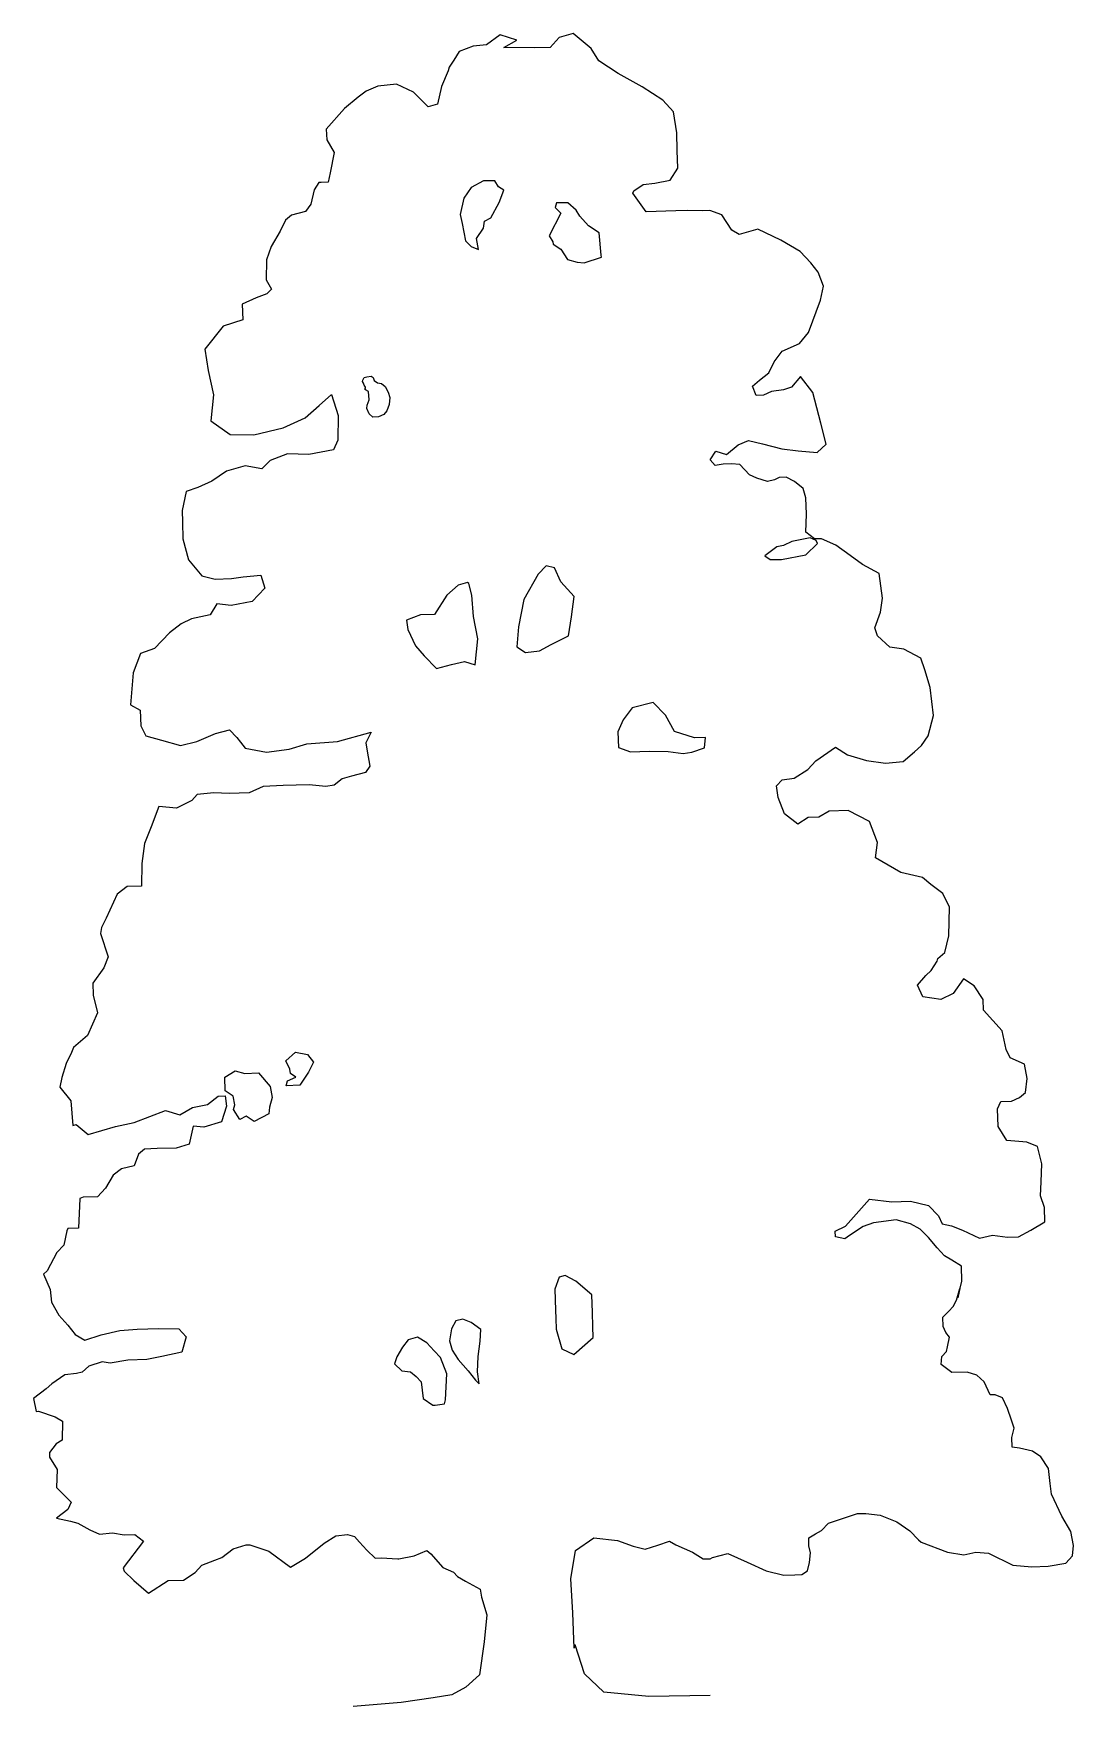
# Model space of a CAD drawing. Extents: x -0.85 to 1.92, y 0 to 4.47.
import ezdxf

# ---------------------------------------------------------------- set-up
doc = ezdxf.new("R2010")
doc.units = 0
doc.layers.get('0').update_dxf_attribs({"linetype": 'CONTINUOUS'})

msp = doc.modelspace()

# ---------------------------------------------------------------- linework, layer by layer
at = {"color": 0}
msp.add_lwpolyline([(0.9536, 0.0292), (0.7898, 0.0265), (0.6696, 0.0386), (0.6176, 0.0873), (0.5933, 0.1649), (0.59, 0.1557), (0.5869, 0.2502), (0.5811, 0.341), (0.5939, 0.417), (0.6432, 0.4502), (0.7065, 0.4433), (0.7484, 0.4285), (0.7802, 0.4206), (0.8141, 0.4307), (0.8452, 0.4417), (0.8618, 0.4323), (0.9066, 0.4122), (0.9351, 0.3942), (0.954, 0.3949), (0.9602, 0.3978), (1.0012, 0.4091), (1.0524, 0.3856), (1.1037, 0.3621), (1.1509, 0.351), (1.1796, 0.352), (1.1985, 0.3526), (1.2135, 0.3621), (1.2191, 0.3848), (1.2218, 0.4101), (1.2176, 0.4289), (1.2169, 0.4505), (1.2354, 0.461), (1.2513, 0.4706), (1.2696, 0.4901), (1.3471, 0.5152), (1.3696, 0.516), (1.4076, 0.5109), (1.4523, 0.4935), (1.4873, 0.4695), (1.5106, 0.445), (1.5171, 0.4389), (1.5874, 0.4125), (1.6317, 0.405), (1.663, 0.4123), (1.6973, 0.4099), (1.7623, 0.3778), (1.8129, 0.3732), (1.857, 0.3747), (1.9036, 0.3825), (1.9218, 0.4021), (1.9245, 0.4301), (1.9169, 0.4676), (1.893, 0.5083), (1.8659, 0.5668), (1.8659, 0.5668), (1.8622, 0.5955), (1.8573, 0.6359), (1.8373, 0.6667), (1.8152, 0.6822), (1.7798, 0.69), (1.7608, 0.693), (1.7599, 0.7181), (1.7654, 0.7435), (1.7584, 0.7649), (1.7483, 0.7961), (1.7348, 0.8245), (1.7147, 0.8328), (1.7021, 0.8324), (1.6856, 0.8669), (1.6661, 0.8852), (1.6406, 0.8934), (1.5992, 0.892), (1.5706, 0.9135), (1.5726, 0.9352), (1.5847, 0.9482), (1.5879, 0.9609), (1.5934, 0.9863), (1.583, 0.9986), (1.5762, 1.0146), (1.5754, 1.0398), (1.591, 1.0556), (1.6032, 1.0686), (1.6117, 1.0851), (1.6205, 1.1169), (1.6151, 1.0915), (1.6262, 1.136), (1.6248, 1.1765), (1.5991, 1.1919), (1.5798, 1.2038), (1.5602, 1.2248), (1.5367, 1.2528), (1.5144, 1.2746), (1.4887, 1.289), (1.4505, 1.3003), (1.3904, 1.292), (1.3628, 1.2821), (1.3258, 1.2583), (1.3135, 1.2489), (1.2881, 1.2544), (1.2876, 1.2697), (1.3151, 1.2832), (1.3793, 1.3547), (1.439, 1.3477), (1.4893, 1.3494), (1.5374, 1.3384), (1.5636, 1.3104), (1.5733, 1.2891), (1.5987, 1.2837), (1.6279, 1.2721), (1.6728, 1.2511), (1.7076, 1.2585), (1.7483, 1.2536), (1.7771, 1.2545), (1.8107, 1.2719), (1.8478, 1.2947), (1.8465, 1.3325), (1.8365, 1.3637), (1.8379, 1.4016), (1.8399, 1.4494), (1.8285, 1.4958), (1.8001, 1.5075), (1.746, 1.512), (1.7231, 1.549), (1.7215, 1.5967), (1.7299, 1.6159), (1.7587, 1.6169), (1.7799, 1.6266), (1.7957, 1.6397), (1.8008, 1.6777), (1.7932, 1.7153), (1.7548, 1.7329), (1.7441, 1.755), (1.7334, 1.8051), (1.6839, 1.8602), (1.6829, 1.8881), (1.6592, 1.9251), (1.6307, 1.9431), (1.6031, 1.9043), (1.5695, 1.8879), (1.5215, 1.8953), (1.5078, 1.9263), (1.5295, 1.9523), (1.5444, 1.9654), (1.5597, 1.9911), (1.5622, 1.9975), (1.5805, 2.0143), (1.5917, 2.0588), (1.5927, 2.1345), (1.5753, 2.1718), (1.5429, 2.1959), (1.5207, 2.2141), (1.4635, 2.2274), (1.3956, 2.2666), (1.4005, 2.3073), (1.3797, 2.3633), (1.322, 2.3929), (1.2716, 2.3912), (1.2443, 2.375), (1.2155, 2.374), (1.1881, 2.3569), (1.1521, 2.3845), (1.1353, 2.4281), (1.1307, 2.4594), (1.1464, 2.4753), (1.1777, 2.4799), (1.2148, 2.5028), (1.2356, 2.526), (1.2884, 2.562), (1.3206, 2.5415), (1.3716, 2.527), (1.4222, 2.5196), (1.4689, 2.5239), (1.4996, 2.5502), (1.5179, 2.567), (1.536, 2.5928), (1.5504, 2.6464), (1.5415, 2.7218), (1.5274, 2.769), (1.5164, 2.8002), (1.4715, 2.8239), (1.4335, 2.8289), (1.401, 2.8593), (1.3939, 2.8807), (1.4087, 2.9226), (1.4138, 2.9606), (1.4053, 3.0261), (1.3604, 3.0498), (1.328, 3.0739), (1.2893, 3.1015), (1.2509, 3.1191), (1.232, 3.1184), (1.2089, 3.1366), (1.2109, 3.1844), (1.2094, 3.2285), (1.2022, 3.2534), (1.1791, 3.2716), (1.1571, 3.2834), (1.1382, 3.2828), (1.1258, 3.2761), (1.1071, 3.2719), (1.078, 3.2808), (1.0588, 3.2892), (1.0326, 3.3171), (1.0109, 3.3191), (0.9884, 3.3183), (0.9669, 3.3149), (0.9538, 3.3298), (0.9684, 3.3528), (0.9975, 3.3438), (1.0281, 3.3701), (1.0557, 3.3809), (1.0938, 3.3723), (1.1447, 3.3587), (1.189, 3.3538), (1.2396, 3.3492), (1.264, 3.3717), (1.2495, 3.4279), (1.2279, 3.5091), (1.1949, 3.5522), (1.1707, 3.5234), (1.1493, 3.5164), (1.1179, 3.5118), (1.0958, 3.502), (1.0769, 3.5014), (1.067, 3.5263), (1.0854, 3.5422), (1.11, 3.5619), (1.1243, 3.5912), (1.1458, 3.6199), (1.192, 3.6403), (1.2162, 3.67), (1.2485, 3.7557), (1.2562, 3.7938), (1.2423, 3.8311), (1.2226, 3.8557), (1.1937, 3.8862), (1.1422, 3.916), (1.0809, 3.9455), (1.0559, 3.9384), (1.031, 3.9312), (1.0116, 3.9432), (0.9851, 3.9837), (0.9532, 3.9952), (0.9343, 3.9946), (0.8937, 3.996), (0.8622, 3.9949), (0.7831, 3.9923), (0.7472, 4.0415), (0.7497, 4.0479), (0.7743, 4.0649), (0.8057, 4.0687), (0.8469, 4.0763), (0.8674, 4.1085), (0.8658, 4.1562), (0.8643, 4.203), (0.8561, 4.2595), (0.8271, 4.29), (0.7719, 4.326), (0.7077, 4.3617), (0.6561, 4.3951), (0.6361, 4.4286), (0.5879, 4.4684), (0.5505, 4.4573), (0.5261, 4.4312), (0.4847, 4.4298), (0.4028, 4.4307), (0.4372, 4.4508), (0.3926, 4.4646), (0.3557, 4.4381), (0.3207, 4.4342), (0.2833, 4.4204), (0.2688, 4.3974), (0.2568, 4.3781), (0.2535, 4.369), (0.236, 4.3269), (0.225, 4.2798), (0.2, 4.2726), (0.1609, 4.3118), (0.1161, 4.3328), (0.0658, 4.3276), (0.0347, 4.3139), (0.0137, 4.2979), (-0.0232, 4.2678), (-0.0718, 4.2131), (-0.0708, 4.1843), (-0.0508, 4.1507), (-0.0615, 4.0963), (-0.067, 4.071), (-0.0859, 4.0703), (-0.0922, 4.0701), (-0.1041, 4.0508), (-0.1128, 4.0127), (-0.1274, 3.9933), (-0.1649, 3.983), (-0.1807, 3.9699), (-0.195, 3.9406), (-0.2188, 3.8993), (-0.2312, 3.8637), (-0.2321, 3.8106), (-0.2186, 3.7858), (-0.2308, 3.7728), (-0.2593, 3.7619), (-0.2965, 3.7454), (-0.2952, 3.704), (-0.3477, 3.6869), (-0.3961, 3.625), (-0.3879, 3.5685), (-0.3731, 3.5033), (-0.3807, 3.4337), (-0.329, 3.3976), (-0.2659, 3.3961), (-0.1873, 3.4149), (-0.1279, 3.4421), (-0.0912, 3.4749), (-0.0579, 3.5039), (-0.0398, 3.4478), (-0.0412, 3.382), (-0.053, 3.3564), (-0.1183, 3.3443), (-0.1751, 3.346), (-0.2222, 3.3282), (-0.244, 3.3059), (-0.2884, 3.3134), (-0.3383, 3.2991), (-0.378, 3.2726), (-0.4152, 3.256), (-0.4464, 3.245), (-0.4573, 3.1943), (-0.4562, 3.1628), (-0.4548, 3.1187), (-0.4403, 3.0624), (-0.4046, 3.0195), (-0.3692, 3.0108), (-0.3251, 3.0123), (-0.2938, 3.0169), (-0.2471, 3.0212), (-0.236, 2.9873), (-0.2699, 2.9511), (-0.3263, 2.9402), (-0.3643, 2.9452), (-0.3822, 2.9158), (-0.4323, 2.9051), (-0.4598, 2.8916), (-0.4905, 2.868), (-0.5305, 2.8262), (-0.5679, 2.8123), (-0.5878, 2.7612), (-0.5948, 2.6754), (-0.5691, 2.661), (-0.5677, 2.6196), (-0.5542, 2.5921), (-0.5124, 2.5809), (-0.4615, 2.5664), (-0.4177, 2.5778), (-0.368, 2.5984), (-0.3305, 2.6086), (-0.3109, 2.5877), (-0.3015, 2.5754), (-0.2883, 2.5596), (-0.2313, 2.5489), (-0.1712, 2.5572), (-0.1239, 2.5714), (-0.0422, 2.5778), (0.0479, 2.6024), (0.0336, 2.574), (0.037, 2.5516), (0.0447, 2.5113), (0.0326, 2.4947), (-0.0049, 2.4845), (-0.0298, 2.4773), (-0.0509, 2.4604), (-0.0733, 2.457), (-0.1176, 2.4618), (-0.1868, 2.4595), (-0.2408, 2.4576), (-0.278, 2.4402), (-0.3311, 2.4384), (-0.3726, 2.4406), (-0.4166, 2.4355), (-0.4314, 2.4197), (-0.4721, 2.3995), (-0.5191, 2.4042), (-0.5398, 2.3495), (-0.5572, 2.3048), (-0.5644, 2.2514), (-0.566, 2.191), (-0.6038, 2.1897), (-0.631, 2.1699), (-0.6604, 2.1059), (-0.6721, 2.0803), (-0.6752, 2.0649), (-0.6542, 2.0025), (-0.6659, 1.9733), (-0.696, 1.9318), (-0.6949, 1.9003), (-0.6834, 1.853), (-0.7102, 1.7926), (-0.747, 1.7599), (-0.7528, 1.7471), (-0.7672, 1.7178), (-0.7785, 1.6796), (-0.7839, 1.6542), (-0.7548, 1.6173), (-0.749, 1.5518), (-0.7401, 1.5548), (-0.7077, 1.5279), (-0.6354, 1.5493), (-0.5854, 1.56), (-0.5018, 1.5916), (-0.4636, 1.5803), (-0.4291, 1.6003), (-0.3889, 1.608), (-0.3608, 1.6305), (-0.3419, 1.6312), (-0.3383, 1.6034), (-0.3522, 1.5615), (-0.3994, 1.5473), (-0.4274, 1.5499), (-0.4384, 1.5018), (-0.4732, 1.4917), (-0.5236, 1.49), (-0.5578, 1.4888), (-0.5735, 1.4757), (-0.5851, 1.4438), (-0.6191, 1.4364), (-0.641, 1.4194), (-0.6614, 1.3845), (-0.6832, 1.3613), (-0.721, 1.36), (-0.7299, 1.357), (-0.7335, 1.2776), (-0.7623, 1.2767), (-0.7648, 1.2703), (-0.7734, 1.2322), (-0.7917, 1.2126), (-0.818, 1.164), (-0.8276, 1.1547), (-0.81, 1.1139), (-0.8061, 1.0798), (-0.7861, 1.0453), (-0.7626, 1.0182), (-0.7429, 0.9936), (-0.7172, 0.9783), (-0.6735, 0.9924), (-0.6235, 1.0039), (-0.5768, 1.0082), (-0.5201, 1.0101), (-0.4661, 1.0092), (-0.4464, 0.9874), (-0.4577, 0.9465), (-0.5113, 0.9348), (-0.5516, 0.9271), (-0.6019, 0.9254), (-0.6494, 0.9175), (-0.6711, 0.9204), (-0.7059, 0.9093), (-0.7242, 0.8934), (-0.7394, 0.8893), (-0.7708, 0.8855), (-0.8051, 0.8619), (-0.82, 0.8488), (-0.8542, 0.8224), (-0.8468, 0.7884), (-0.8405, 0.7887), (-0.7959, 0.7739), (-0.7766, 0.762), (-0.7776, 0.7115), (-0.7935, 0.702), (-0.8116, 0.6789), (-0.8112, 0.6663), (-0.7912, 0.6327), (-0.7923, 0.5849), (-0.7531, 0.5457), (-0.7624, 0.5265), (-0.7931, 0.503), (-0.755, 0.4952), (-0.7359, 0.4896), (-0.7038, 0.4717), (-0.6782, 0.46), (-0.6432, 0.4639), (-0.6115, 0.4586), (-0.5836, 0.4595), (-0.5605, 0.4414), (-0.6149, 0.3702), (-0.6119, 0.3613), (-0.5858, 0.337), (-0.5469, 0.3032), (-0.494, 0.3365), (-0.4535, 0.3378), (-0.4226, 0.3578), (-0.4044, 0.3773), (-0.3697, 0.3911), (-0.351, 0.398), (-0.3203, 0.4215), (-0.2864, 0.4317), (-0.2765, 0.432), (-0.2255, 0.4148), (-0.1674, 0.3726), (-0.1276, 0.3965), (-0.0776, 0.436), (-0.0468, 0.4559), (-0.0154, 0.4597), (0.0037, 0.454), (0.0168, 0.4391), (0.0365, 0.4173), (0.0588, 0.3964), (0.075, 0.397), (0.1192, 0.3948), (0.1219, 0.3949), (0.163, 0.4026), (0.1968, 0.4163), (0.207, 0.4077), (0.2397, 0.371), (0.268, 0.3593), (0.2784, 0.347), (0.3004, 0.3352), (0.3389, 0.3139), (0.3432, 0.2925), (0.3574, 0.2452), (0.3499, 0.1729), (0.3376, 0.0843), (0.3009, 0.0515), (0.2637, 0.0313), (0.2135, 0.0234), (0.1284, 0.0106), (0, 0)], dxfattribs=at)
for points in [[(0.3674, 3.9762), (0.3901, 4.0169), (0.4021, 4.0495), (0.388, 4.0588), (0.3787, 4.0752), (0.3481, 4.0752), (0.315, 4.0567), (0.296, 4.0288), (0.2862, 3.9846), (0.2907, 3.9613), (0.2998, 3.9148), (0.315, 3.8996), (0.3349, 3.8914), (0.3293, 3.9205), (0.3483, 3.9484), (0.3508, 3.967)], [(0.5547, 3.9885), (0.5236, 3.928), (0.5329, 3.9117), (0.534, 3.9059), (0.5551, 3.8919), (0.5725, 3.865), (0.5984, 3.858), (0.6172, 3.8556), (0.6632, 3.8706), (0.6621, 3.8764), (0.6567, 3.9358), (0.6286, 3.9545), (0.6052, 3.9802), (0.5959, 3.9965), (0.5737, 4.0164), (0.5431, 4.0165), (0.5395, 4.0037)], [(0.0289, 3.5287), (0.0271, 3.5347), (0.025, 3.5388), (0.0255, 3.5428), (0.0295, 3.5493), (0.0362, 3.5513), (0.0483, 3.553), (0.0529, 3.5494), (0.0563, 3.5417), (0.0648, 3.535), (0.0754, 3.5338), (0.0855, 3.5255), (0.0931, 3.5103), (0.0983, 3.4965), (0.0962, 3.4774), (0.0897, 3.4607), (0.0818, 3.4508), (0.0674, 3.4448), (0.0527, 3.4432), (0.0425, 3.4522), (0.0363, 3.4671), (0.0373, 3.4756), (0.0423, 3.4901), (0.0406, 3.5123), (0.0326, 3.5165), (0.0302, 3.5186), (0.033, 3.5211), (0.0325, 3.5236)], [(1.2207, 3.1215), (1.1718, 3.1113), (1.1494, 3.1009), (1.1317, 3.0974), (1.0997, 3.0731), (1.1138, 3.0637), (1.1444, 3.0636), (1.2092, 3.0763), (1.2401, 3.1064), (1.237, 3.1143)], [(0.5751, 2.8596), (0.5834, 2.9103), (0.5905, 2.9646), (0.555, 3.0039), (0.5375, 3.0412), (0.5157, 3.0467), (0.494, 3.0244), (0.4557, 2.9565), (0.4419, 2.884), (0.4375, 2.8298), (0.4605, 2.8152), (0.4981, 2.8192), (0.5291, 2.8364)], [(0.3056, 3.0019), (0.2806, 2.9947), (0.25, 2.9685), (0.2175, 2.917), (0.1797, 2.9157), (0.1424, 2.9018), (0.1459, 2.8767), (0.1663, 2.8333), (0.1897, 2.8062), (0.2224, 2.7721), (0.2625, 2.7834), (0.2974, 2.7909), (0.3256, 2.7819), (0.3332, 2.8515), (0.3213, 2.9114), (0.3167, 2.968), (0.3093, 2.9993)], [(0.9409, 2.5882), (0.9121, 2.5872), (0.8584, 2.6043), (0.8344, 2.6476), (0.8017, 2.6817), (0.7455, 2.6672), (0.7214, 2.6349), (0.7071, 2.6029), (0.7085, 2.5615), (0.7404, 2.5499), (0.7908, 2.5516), (0.8412, 2.5506), (0.8819, 2.5457), (0.9043, 2.5491), (0.9382, 2.5602)], [(-0.1532, 1.6813), (-0.1673, 1.6907), (-0.1696, 1.7023), (-0.18, 1.7245), (-0.1539, 1.7477), (-0.1222, 1.7417), (-0.1058, 1.7207), (-0.119, 1.694), (-0.1428, 1.6592), (-0.1793, 1.6581), (-0.1757, 1.6709)], [(-0.3199, 1.5945), (-0.3163, 1.6073), (-0.3208, 1.6306), (-0.3419, 1.6446), (-0.3428, 1.6807), (-0.3156, 1.6981), (-0.2897, 1.691), (-0.2532, 1.6921), (-0.2217, 1.6559), (-0.2161, 1.6268), (-0.2233, 1.6012), (-0.2258, 1.5826), (-0.2648, 1.5629), (-0.2859, 1.577), (-0.3025, 1.5677)], [(0.589, 0.9401), (0.6415, 0.986), (0.6405, 1.0148), (0.6393, 1.0525), (0.6377, 1.0993), (0.5951, 1.1357), (0.5666, 1.151), (0.5506, 1.1468), (0.539, 1.1149), (0.5409, 1.0583), (0.5416, 1.0367), (0.5426, 1.0079), (0.557, 0.9552)], [(0.3367, 0.8623), (0.3321, 0.8937), (0.3343, 0.9352), (0.3392, 0.9759), (0.3409, 1.0074), (0.3151, 1.0255), (0.2932, 1.0346), (0.2744, 1.0304), (0.2625, 1.0084), (0.2573, 0.9767), (0.2644, 0.9517), (0.2805, 0.9271), (0.3068, 0.8964), (0.3265, 0.8719)], [(0.2503, 0.8882), (0.2336, 0.9318), (0.2167, 0.9501), (0.1971, 0.9711), (0.1714, 0.9864), (0.1464, 0.9793), (0.1318, 0.9599), (0.1164, 0.9342), (0.1107, 0.9151), (0.1303, 0.8968), (0.1529, 0.894), (0.1686, 0.8819), (0.1817, 0.867), (0.1868, 0.8231), (0.2126, 0.805), (0.2189, 0.8052), (0.244, 0.8088), (0.2463, 0.8187)]]:
    msp.add_lwpolyline(points, close=True, dxfattribs=at)

doc.saveas('drawing.dxf')
